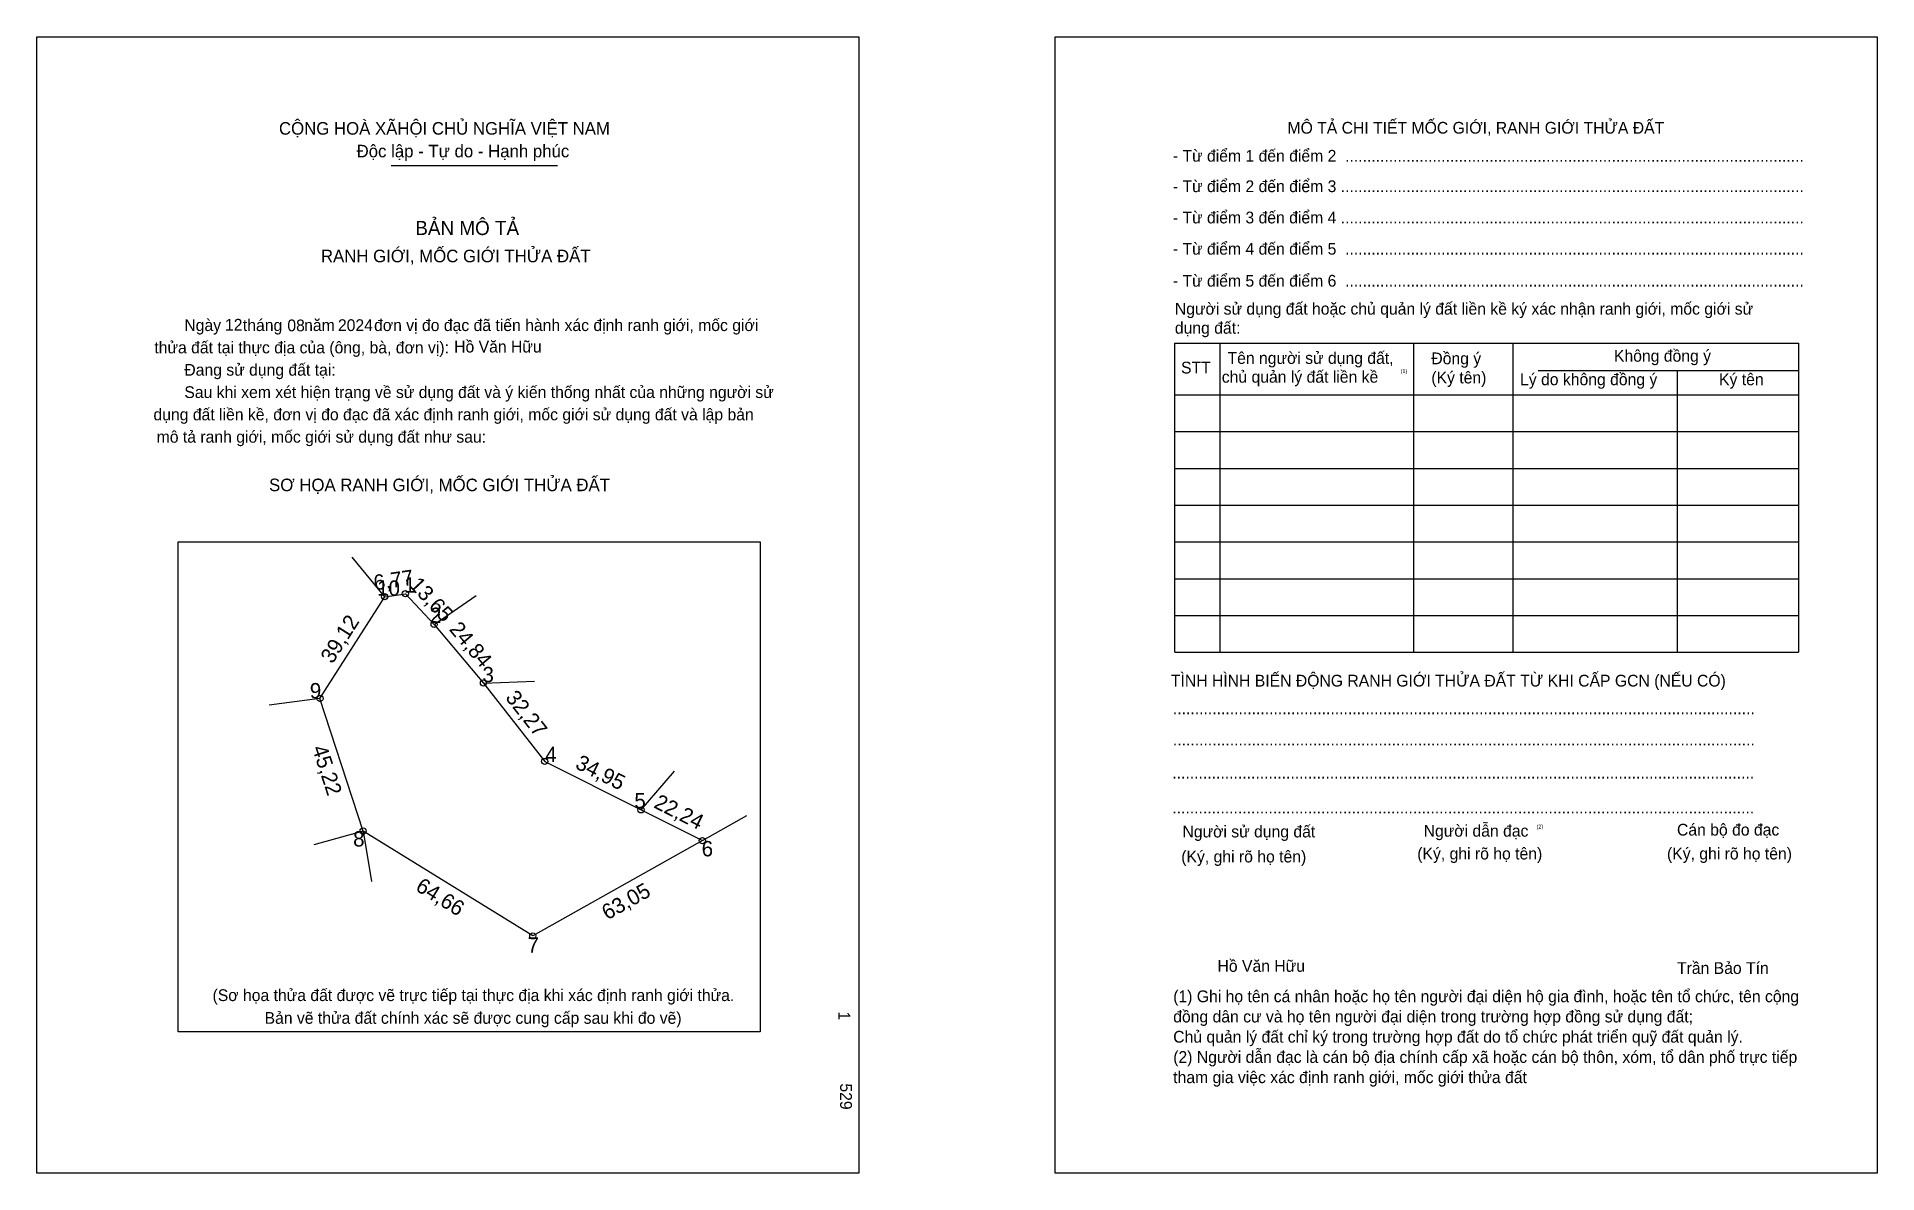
# Model space of a CAD drawing. Extents: x 549508 to 550105, y 1823921 to 1824290.
import ezdxf

# ---------------------------------------------------------------- set-up
doc = ezdxf.new("R2010")
doc.units = 0
for name, color, linetype in [('bmtKhungInTrang1', 7, 'Continuous'), ('bmtKhungInTrang2', 7, 'Continuous'), ('bmtNoiDung', 7, 'Continuous'), ('bmtTemplate', 7, 'Continuous'), ('CanhThua', 7, 'Continuous'), ('ChieuDaiCanhThua', 7, 'Continuous'), ('MocDinhThua', 7, 'Continuous'), ('SoHieuDinhThua', 7, 'Continuous'), ('TenChuSuDung', 7, 'Continuous')]:
    doc.layers.add(name, color=color, linetype=linetype)

msp = doc.modelspace()

# ---------------------------------------------------------------- linework, layer by layer
at = {"layer": 'bmtKhungInTrang1'}
msp.add_lwpolyline([(549508.22, 1824289.63), (549774.73, 1824289.63), (549774.73, 1823921.01), (549508.22, 1823921.01)], close=True, dxfattribs=at)
at = {"layer": 'bmtKhungInTrang2'}
msp.add_lwpolyline([(549838.29, 1824289.63), (550104.8, 1824289.63), (550104.8, 1823921.01), (549838.29, 1823921.01)], close=True, dxfattribs=at)
at = {"layer": 'bmtTemplate'}
for p, q in [((549623.07, 1824247.85), (549676.96, 1824247.85)), ((549891.75, 1824190.2), (549891.75, 1824089.99)), ((549954.44, 1824190.2), (549954.44, 1824089.99)), ((549986.7, 1824190.32), (549986.7, 1824089.99)), ((550079.28, 1824190.2), (550079.28, 1824089.99)), ((549994.88, 1824181.38), (550079.28, 1824181.38)), ((549877.13, 1824173.5), (550079.28, 1824173.5)), ((549877.13, 1824161.57), (550079.28, 1824161.57)), ((549877.13, 1824149.64), (550079.28, 1824149.64)), ((549877.13, 1824137.71), (550079.28, 1824137.71)), ((549877.13, 1824125.78), (550079.28, 1824125.78)), ((549877.13, 1824113.85), (550079.28, 1824113.85)), ((549877.13, 1824101.92), (550079.28, 1824101.92)), ((549877.13, 1824089.99), (550079.28, 1824089.99))]:
    msp.add_line(p, q, dxfattribs=at)
for points in [[(549877, 1824190.2), (550079.28, 1824190.2)], [(549877, 1824190.2), (549877, 1824089.99)], [(550039.94, 1824181.26), (550039.94, 1824089.99)]]:
    msp.add_lwpolyline(points, dxfattribs=at)
msp.add_lwpolyline([(549554.07, 1823966.92), (549554.07, 1824125.77), (549742.65, 1824125.77), (549742.65, 1823966.92)], close=True, dxfattribs=at)
at = {"layer": 'CanhThua'}
for p, q in [((549600, 1824075), (549621, 1824108)), ((549621, 1824108), (549627.7, 1824108.99)), ((549627.7, 1824108.99), (549637, 1824099)), ((549637, 1824099), (549653, 1824080)), ((549614, 1824032), (549600, 1824075)), ((549653, 1824080), (549672.86, 1824054.57)), ((549672.86, 1824054.57), (549704.1, 1824038.87)), ((549704.1, 1824038.87), (549723.97, 1824028.89)), ((549669, 1823998), (549614, 1824032)), ((549723.97, 1824028.89), (549669, 1823998))]:
    msp.add_line(p, q, dxfattribs=at)
at = {"layer": 'MocDinhThua'}
for centre in [(549621, 1824108), (549627.7, 1824108.99), (549637, 1824099), (549653, 1824080), (549600, 1824075), (549672.86, 1824054.57), (549704.1, 1824038.87), (549614, 1824032), (549723.97, 1824028.89), (549669, 1823998)]:
    msp.add_circle(centre, 1, dxfattribs=at)
at = {"layer": 'SoHieuDinhThua'}
for p, q in [((549621, 1824108), (549610.48, 1824120.8)), ((549637, 1824099), (549650.68, 1824108.35)), ((549653, 1824080), (549669.56, 1824080.56)), ((549600, 1824075), (549583.58, 1824072.8)), ((549704.1, 1824038.87), (549714.96, 1824051.39)), ((549723.97, 1824028.89), (549738.41, 1824037.01)), ((549614, 1824032), (549598.05, 1824027.49)), ((549614, 1824032), (549616.68, 1824015.65))]:
    msp.add_line(p, q, dxfattribs=at)

# ---------------------------------------------------------------- texts
at = {"layer": 'bmtNoiDung'}
for s, p in [('12', (549569.21, 1824194.31)), ('08', (549589.43, 1824194.1)), ('2024', (549605.83, 1824194.18)), ('Hồ Văn Hữu', (549643.5, 1824187.22)), ('Hồ Văn Hữu', (549890.95, 1823986.34))]:
    msp.add_text(s, height=3.813, dxfattribs=at).set_placement(p)
for s, height, p in [('1', 3.81, (549768.09, 1823973.48)), ('529', 3.813, (549768.63, 1823950.14))]:
    msp.add_text(s, height=height, rotation=270, dxfattribs=at).set_placement(p)
at = {"layer": 'bmtTemplate'}
for s, height, p in [('CỘNG HOÀ XÃHỘI CHỦ NGHĨA VIỆT NAM', 4.0675, (549586.72, 1824257.88)), ('MÔ TẢ CHI TIẾT MỐC GIỚI, RANH GIỚI THỬA ĐẤT', 3.8119, (549913.64, 1824258.21)), ('Độc lập - Tự do - Hạnh phúc', 4.0675, (549611.88, 1824250.53)), ('- Từ điểm 1 đến điểm 2  .........................................................................................................', 3.81187, (549876.49, 1824249.12)), ('- Từ điểm 2 đến điểm 3 ..........................................................................................................', 3.81187, (549876.49, 1824239.24)), ('BẢN MÔ TẢ', 4.576, (549630.91, 1824225.32)), ('- Từ điểm 3 đến điểm 4 ..........................................................................................................', 3.81187, (549876.49, 1824229.1)), ('- Từ điểm 4 đến điểm 5  .........................................................................................................', 3.81187, (549876.49, 1824218.96)), ('RANH GIỚI, MỐC GIỚI THỬA ĐẤT', 4.0675, (549600.32, 1824216.49)), ('- Từ điểm 5 đến điểm 6  .........................................................................................................', 3.81187, (549876.49, 1824208.58)), ('Người sử dụng đất hoặc chủ quản lý đất liền kề ký xác nhận ranh giới, mốc giới sử', 3.8119, (549877.13, 1824199.51)), ('Ngày     tháng     năm         đơn vị đo đạc đã tiến hành xác định ranh giới, mốc giới ', 3.8133, (549556.04, 1824194.18)), ('dụng đất:', 3.812, (549877.13, 1824193.31)), ('thửa đất tại thực địa của (ông, bà, đơn vị):', 3.8133, (549546.32, 1824186.94)), ('Tên người sử dụng đất,', 3.8119, (549894.21, 1824183.53)), ('Đồng ý', 3.812, (549960.27, 1824183.41)), ('Không đồng ý', 3.8119, (550019.47, 1824184.24)), ('Đang sử dụng đất tại:', 3.8133, (549556.04, 1824179.7)), ('STT', 3.812, (549879.13, 1824180.42)), ('chủ quản lý đất liền kề', 3.8119, (549892.34, 1824177.43)), ('(1)', 1.271, (549950.32, 1824180.56)), ('Sau khi xem xét hiện trạng về sử dụng đất và ý kiến thống nhất của những người sử ', 3.8133, (549556.04, 1824172.46)), ('(Ký tên)', 3.812, (549960.27, 1824177.2)), ('Lý do không đồng ý', 3.8119, (549989.03, 1824176.61)), ('Ký tên', 3.812, (550053.54, 1824176.61)), ('dụng đất liền kề, đơn vị đo đạc đã xác định ranh giới, mốc giới sử dụng đất và lập bản', 3.8133, (549546.03, 1824165.22)), ('mô tả ranh giới, mốc giới sử dụng đất như sau:', 3.8133, (549547.08, 1824157.97)), ('SƠ HỌA RANH GIỚI, MỐC GIỚI THỬA ĐẤT', 4.0675, (549583.51, 1824142.24)), ('TÌNH HÌNH BIẾN ĐỘNG RANH GIỚI THỬA ĐẤT TỪ KHI CẤP GCN (NẾU CÓ)', 3.8119, (549875.85, 1824078.87)), ('.....................................................................................................................................', 3.81758, (549876.49, 1824069.9)), ('.....................................................................................................................................', 3.81758, (549876.49, 1824059.76)), ('.....................................................................................................................................', 3.81758, (549876.29, 1824049.02)), ('.....................................................................................................................................', 3.81758, (549876.29, 1824037.69)), ('Người sử dụng đất', 3.8119, (549879.6, 1824029.93)), ('Người dẫn đạc', 3.8119, (549957.78, 1824030.17)), ('(2)', 1.271, (549994.39, 1824032.8)), ('Cán bộ đo đạc', 3.8119, (550039.9, 1824030.53)), ('(Ký, ghi rõ họ tên)', 3.8119, (549955.71, 1824022.78)), ('(Ký, ghi rõ họ tên)', 3.8119, (550036.66, 1824022.78)), ('(Ký, ghi rõ họ tên)', 3.8119, (549879.21, 1824021.82)), ('Trần Bảo Tín', 3.8119, (550039.9, 1823985.65)), ('(Sơ họa thửa đất được vẽ trực tiếp tại thực địa khi xác định ranh giới thửa.', 3.8133, (549565.19, 1823976.85)), ('(1) Ghi họ tên cá nhân hoặc họ tên người đại diện hộ gia đình, hoặc tên tổ chức, tên cộng', 3.8119, (549876.6, 1823976.48)), ('Bản vẽ thửa đất chính xác sẽ được cung cấp sau khi đo vẽ)', 3.8133, (549582.05, 1823969.47)), ('đồng dân cư và họ tên người đại diện trong trường hợp đồng sử dụng đất;', 3.8119, (549876.6, 1823969.92)), ('Chủ quản lý đất chỉ ký trong trường hợp đất do tổ chức phát triển quỹ đất quản lý.', 3.8119, (549876.6, 1823963.36)), ('(2) Người dẫn đạc là cán bộ địa chính cấp xã hoặc cán bộ thôn, xóm, tổ dân phố trực tiếp', 3.8119, (549876.6, 1823956.8)), ('tham gia việc xác định ranh giới, mốc giới thửa đất', 3.8119, (549876.6, 1823950.23))]:
    msp.add_text(s, height=height, dxfattribs=at).set_placement(p)
at = {"layer": 'ChieuDaiCanhThua'}
for s, height, p in [('10', 4.971, (549618.54, 1824108.31)), ('1', 4.97, (549627.31, 1824109.34)), ('2', 4.97, (549635.65, 1824099.5)), ('3', 4.97, (549652.69, 1824080.26)), ('9', 4.97, (549596.71, 1824075.04)), ('4', 4.97, (549673.06, 1824054.4)), ('5', 4.97, (549701.92, 1824039.33)), ('8', 4.97, (549610.76, 1824026.98)), ('6', 4.97, (549723.74, 1824023.79)), ('7', 4.97, (549667.27, 1823992.52))]:
    msp.add_text(s, height=height, dxfattribs=at).set_placement(p)
at = {"layer": 'TenChuSuDung'}
for s, rotation, p in [('6,77', 8.40404, (549617.79, 1824110.04)), ('13,65', 312.94834, (549628.71, 1824111.56)), ('39,12', 57.52881, (549604.05, 1824085.99)), ('24,84', 310.10091, (549641.66, 1824097.32)), ('32,27', 307.9913, (549659.91, 1824075.2)), ('45,22', 288.03429, (549597.4, 1824058.9)), ('34,95', 333.32322, (549682.43, 1824052.54)), ('22,24', 333.32308, (549707.88, 1824039.76)), ('64,66', 328.2764, (549630.67, 1824012.93)), ('63,05', 29.33343, (549693.15, 1824003.01))]:
    msp.add_text(s, height=4.971, rotation=rotation, dxfattribs=at).set_placement(p)

doc.saveas('drawing.dxf')
